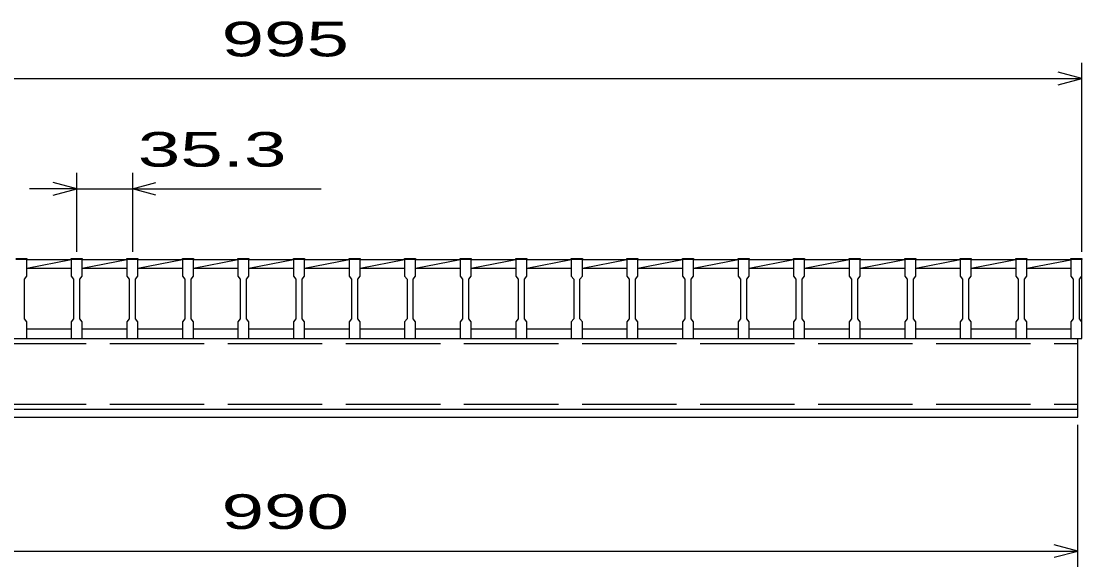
# Model space of a CAD drawing. Units: millimetres, scale not verified. Extents: x -1820 to 1731, y -1282 to 1054.
# Drawn here: x -1098 to -424, y -678 to -331 of the extents above; entities that cross this region are included whole.
import ezdxf
from ezdxf.enums import TextEntityAlignment as Align

# ---------------------------------------------------------------- set-up
doc = ezdxf.new("R2010")
doc.units = ezdxf.units.MM
doc.header["$LTSCALE"] = 10
doc.linetypes.add('DASHED', pattern=[7.5, 6, -1.5])
doc.layers.add('16', color=3, linetype='Continuous', lineweight=25)
doc.layers.add('22', color=4, linetype='Continuous', lineweight=25)
doc.styles.add('ベクトル', font='')
doc.styles.get('ベクトル').set_extended_font_data('ベクトル')

msp = doc.modelspace()

# ---------------------------------------------------------------- linework, layer by layer
at = {"layer": '16'}
for p, q in [((-1101.3, -481.8), (-1094.3, -481.8)), ((-1094.3, -482.5), (-1101.3, -482.5)), ((-1094.3, -481.8), (-1094.3, -482.5)), ((-1094.3, -493), (-1094.3, -482.5)), ((-1094.3, -482.5), (-1066, -482.5)), ((-1094.3, -488), (-1066, -482.5)), ((-1066, -482.5), (-1066, -481.8)), ((-1066, -481.8), (-1059, -481.8)), ((-1066, -482.5), (-1066, -493)), ((-1059, -482.5), (-1066, -482.5)), ((-1059, -481.8), (-1059, -482.5)), ((-1059, -493), (-1059, -482.5)), ((-1059, -482.5), (-1030.7, -482.5)), ((-1059, -488), (-1030.7, -482.5)), ((-1030.7, -482.5), (-1030.7, -481.8)), ((-1030.7, -481.8), (-1023.7, -481.8)), ((-1030.7, -482.5), (-1030.7, -493)), ((-1023.7, -482.5), (-1030.7, -482.5)), ((-1023.7, -481.8), (-1023.7, -482.5)), ((-1023.7, -493), (-1023.7, -482.5)), ((-1023.7, -482.5), (-995.4, -482.5)), ((-1023.7, -488), (-995.4, -482.5)), ((-995.4, -482.5), (-995.4, -481.8)), ((-995.4, -481.8), (-988.4, -481.8)), ((-995.4, -482.5), (-995.4, -493)), ((-988.4, -482.5), (-995.4, -482.5)), ((-988.4, -481.8), (-988.4, -482.5)), ((-988.4, -493), (-988.4, -482.5)), ((-988.4, -482.5), (-960.1, -482.5)), ((-988.4, -488), (-960.1, -482.5)), ((-960.1, -482.5), (-960.1, -481.8)), ((-960.1, -481.8), (-953.1, -481.8)), ((-960.1, -482.5), (-960.1, -493)), ((-953.1, -482.5), (-960.1, -482.5)), ((-953.1, -481.8), (-953.1, -482.5)), ((-953.1, -493), (-953.1, -482.5)), ((-953.1, -482.5), (-924.8, -482.5)), ((-953.1, -488), (-924.8, -482.5)), ((-924.8, -482.5), (-924.8, -481.8)), ((-924.8, -481.8), (-917.8, -481.8)), ((-924.8, -482.5), (-924.8, -493)), ((-917.8, -482.5), (-924.8, -482.5)), ((-917.8, -481.8), (-917.8, -482.5)), ((-917.8, -493), (-917.8, -482.5)), ((-917.8, -482.5), (-889.5, -482.5)), ((-917.8, -488), (-889.5, -482.5)), ((-889.5, -482.5), (-889.5, -481.8)), ((-889.5, -481.8), (-882.5, -481.8)), ((-889.5, -482.5), (-889.5, -493)), ((-882.5, -482.5), (-889.5, -482.5)), ((-882.5, -481.8), (-882.5, -482.5)), ((-882.5, -493), (-882.5, -482.5)), ((-882.5, -482.5), (-854.2, -482.5)), ((-882.5, -488), (-854.2, -482.5)), ((-854.2, -482.5), (-854.2, -481.8)), ((-854.2, -481.8), (-847.2, -481.8)), ((-854.2, -482.5), (-854.2, -493)), ((-847.2, -482.5), (-854.2, -482.5)), ((-847.2, -481.8), (-847.2, -482.5)), ((-847.2, -493), (-847.2, -482.5)), ((-847.2, -482.5), (-818.9, -482.5)), ((-847.2, -488), (-818.9, -482.5)), ((-818.9, -482.5), (-818.9, -481.8)), ((-818.9, -481.8), (-811.9, -481.8)), ((-818.9, -482.5), (-818.9, -493)), ((-811.9, -482.5), (-818.9, -482.5)), ((-811.9, -481.8), (-811.9, -482.5)), ((-811.9, -493), (-811.9, -482.5)), ((-811.9, -482.5), (-783.6, -482.5)), ((-811.9, -488), (-783.6, -482.5)), ((-783.6, -482.5), (-783.6, -481.8)), ((-783.6, -481.8), (-776.6, -481.8)), ((-783.6, -482.5), (-783.6, -493)), ((-776.6, -482.5), (-783.6, -482.5)), ((-776.6, -481.8), (-776.6, -482.5)), ((-776.6, -493), (-776.6, -482.5)), ((-776.6, -482.5), (-748.3, -482.5)), ((-776.6, -488), (-748.3, -482.5)), ((-748.3, -482.5), (-748.3, -481.8)), ((-748.3, -481.8), (-741.3, -481.8)), ((-748.3, -482.5), (-748.3, -493)), ((-741.3, -482.5), (-748.3, -482.5)), ((-741.3, -481.8), (-741.3, -482.5)), ((-741.3, -493), (-741.3, -482.5)), ((-741.3, -482.5), (-713, -482.5)), ((-741.3, -488), (-713, -482.5)), ((-713, -482.5), (-713, -481.8)), ((-713, -481.8), (-706, -481.8)), ((-713, -482.5), (-713, -493)), ((-706, -482.5), (-713, -482.5)), ((-706, -481.8), (-706, -482.5)), ((-706, -493), (-706, -482.5)), ((-706, -482.5), (-677.7, -482.5)), ((-706, -488), (-677.7, -482.5)), ((-677.7, -482.5), (-677.7, -481.8)), ((-677.7, -481.8), (-670.7, -481.8)), ((-677.7, -482.5), (-677.7, -493)), ((-670.7, -482.5), (-677.7, -482.5)), ((-670.7, -481.8), (-670.7, -482.5)), ((-670.7, -493), (-670.7, -482.5)), ((-670.7, -482.5), (-642.4, -482.5)), ((-670.7, -488), (-642.4, -482.5)), ((-642.4, -482.5), (-642.4, -481.8)), ((-642.4, -481.8), (-635.4, -481.8)), ((-642.4, -482.5), (-642.4, -493)), ((-635.4, -482.5), (-642.4, -482.5)), ((-635.4, -481.8), (-635.4, -482.5)), ((-635.4, -493), (-635.4, -482.5)), ((-635.4, -482.5), (-607.1, -482.5)), ((-635.4, -488), (-607.1, -482.5)), ((-607.1, -482.5), (-607.1, -481.8)), ((-607.1, -481.8), (-600.1, -481.8)), ((-607.1, -482.5), (-607.1, -493)), ((-600.1, -482.5), (-607.1, -482.5)), ((-600.1, -481.8), (-600.1, -482.5)), ((-600.1, -493), (-600.1, -482.5)), ((-600.1, -482.5), (-571.8, -482.5)), ((-600.1, -488), (-571.8, -482.5)), ((-571.8, -482.5), (-571.8, -481.8)), ((-571.8, -481.8), (-564.8, -481.8)), ((-571.8, -482.5), (-571.8, -493)), ((-564.8, -482.5), (-571.8, -482.5)), ((-564.8, -481.8), (-564.8, -482.5)), ((-564.8, -493), (-564.8, -482.5)), ((-564.8, -482.5), (-536.5, -482.5)), ((-564.8, -488), (-536.5, -482.5)), ((-536.5, -482.5), (-536.5, -481.8)), ((-536.5, -481.8), (-529.5, -481.8)), ((-536.5, -482.5), (-536.5, -493)), ((-529.5, -482.5), (-536.5, -482.5)), ((-529.5, -481.8), (-529.5, -482.5)), ((-529.5, -493), (-529.5, -482.5)), ((-529.5, -482.5), (-501.2, -482.5)), ((-529.5, -488), (-501.2, -482.5)), ((-501.2, -482.5), (-501.2, -481.8)), ((-501.2, -481.8), (-494.2, -481.8)), ((-501.2, -482.5), (-501.2, -493)), ((-494.2, -482.5), (-501.2, -482.5)), ((-494.2, -481.8), (-494.2, -482.5)), ((-494.2, -493), (-494.2, -482.5)), ((-494.2, -482.5), (-465.9, -482.5)), ((-494.2, -488), (-465.9, -482.5)), ((-465.9, -482.5), (-465.9, -481.8)), ((-465.9, -481.8), (-458.9, -481.8)), ((-465.9, -482.5), (-465.9, -493)), ((-458.9, -482.5), (-465.9, -482.5)), ((-458.9, -481.8), (-458.9, -482.5)), ((-458.9, -493), (-458.9, -482.5)), ((-458.9, -482.5), (-431, -482.5)), ((-458.9, -488), (-431, -482.58)), ((-431, -482.5), (-431, -481.8)), ((-431, -481.8), (-424, -481.8)), ((-431, -482.5), (-431, -493)), ((-424, -482.5), (-431, -482.5)), ((-424, -481.8), (-424, -482.5)), ((-424, -493), (-424, -482.5)), ((-424, -526.5), (-424, -482.5)), ((-1094.3, -488), (-1066, -488)), ((-1059, -488), (-1030.7, -488)), ((-1023.7, -488), (-995.4, -488)), ((-988.4, -488), (-960.1, -488)), ((-953.1, -488), (-924.8, -488)), ((-917.8, -488), (-889.5, -488)), ((-882.5, -488), (-854.2, -488)), ((-847.2, -488), (-818.9, -488)), ((-811.9, -488), (-783.6, -488)), ((-776.6, -488), (-748.3, -488)), ((-741.3, -488), (-713, -488)), ((-706, -488), (-677.7, -488)), ((-670.7, -488), (-642.4, -488)), ((-635.4, -488), (-607.1, -488)), ((-600.1, -488), (-571.8, -488)), ((-564.8, -488), (-536.5, -488)), ((-529.5, -488), (-501.2, -488)), ((-494.2, -488), (-465.9, -488)), ((-458.9, -488), (-431, -488)), ((-1095.8, -495), (-1094.3, -493)), ((-1095.8, -520), (-1095.8, -495)), ((-1066, -493), (-1064.5, -495)), ((-1064.5, -495), (-1064.5, -520)), ((-1060.5, -495), (-1059, -493)), ((-1060.5, -520), (-1060.5, -495)), ((-1030.7, -493), (-1029.2, -495)), ((-1029.2, -495), (-1029.2, -520)), ((-1025.2, -495), (-1023.7, -493)), ((-1025.2, -520), (-1025.2, -495)), ((-995.4, -493), (-993.9, -495)), ((-993.9, -495), (-993.9, -520)), ((-989.9, -495), (-988.4, -493)), ((-989.9, -520), (-989.9, -495)), ((-960.1, -493), (-958.6, -495)), ((-958.6, -495), (-958.6, -520)), ((-954.6, -495), (-953.1, -493)), ((-954.6, -520), (-954.6, -495)), ((-924.8, -493), (-923.3, -495)), ((-923.3, -495), (-923.3, -520)), ((-919.3, -495), (-917.8, -493)), ((-919.3, -520), (-919.3, -495)), ((-889.5, -493), (-888, -495)), ((-888, -495), (-888, -520)), ((-884, -495), (-882.5, -493)), ((-884, -520), (-884, -495)), ((-854.2, -493), (-852.7, -495)), ((-852.7, -495), (-852.7, -520)), ((-848.7, -495), (-847.2, -493)), ((-848.7, -520), (-848.7, -495)), ((-818.9, -493), (-817.4, -495)), ((-817.4, -495), (-817.4, -520)), ((-813.4, -495), (-811.9, -493)), ((-813.4, -520), (-813.4, -495)), ((-783.6, -493), (-782.1, -495)), ((-782.1, -495), (-782.1, -520)), ((-778.1, -495), (-776.6, -493)), ((-778.1, -520), (-778.1, -495)), ((-748.3, -493), (-746.8, -495)), ((-746.8, -495), (-746.8, -520)), ((-742.8, -495), (-741.3, -493)), ((-742.8, -520), (-742.8, -495)), ((-713, -493), (-711.5, -495)), ((-711.5, -495), (-711.5, -520)), ((-707.5, -495), (-706, -493)), ((-707.5, -520), (-707.5, -495)), ((-677.7, -493), (-676.2, -495)), ((-676.2, -495), (-676.2, -520)), ((-672.2, -495), (-670.7, -493)), ((-672.2, -520), (-672.2, -495)), ((-642.4, -493), (-640.9, -495)), ((-640.9, -495), (-640.9, -520)), ((-636.9, -495), (-635.4, -493)), ((-636.9, -520), (-636.9, -495)), ((-607.1, -493), (-605.6, -495)), ((-605.6, -495), (-605.6, -520)), ((-601.6, -495), (-600.1, -493)), ((-601.6, -520), (-601.6, -495)), ((-571.8, -493), (-570.3, -495)), ((-570.3, -495), (-570.3, -520)), ((-566.3, -495), (-564.8, -493)), ((-566.3, -520), (-566.3, -495)), ((-536.5, -493), (-535, -495)), ((-535, -495), (-535, -520)), ((-531, -495), (-529.5, -493)), ((-531, -520), (-531, -495)), ((-501.2, -493), (-499.7, -495)), ((-499.7, -495), (-499.7, -520)), ((-495.7, -495), (-494.2, -493)), ((-495.7, -520), (-495.7, -495)), ((-465.9, -493), (-464.4, -495)), ((-464.4, -495), (-464.4, -520)), ((-460.4, -495), (-458.9, -493)), ((-460.4, -520), (-460.4, -495)), ((-431, -493), (-429.5, -495)), ((-429.5, -495), (-429.5, -520)), ((-425.5, -495), (-424, -493)), ((-425.5, -520), (-425.5, -495)), ((-1094.3, -522), (-1095.8, -520)), ((-1094.3, -532.5), (-1094.3, -522)), ((-1064.5, -520), (-1066, -522)), ((-1066, -522), (-1066, -532.5)), ((-1059, -522), (-1060.5, -520)), ((-1059, -532.5), (-1059, -522)), ((-1029.2, -520), (-1030.7, -522)), ((-1030.7, -522), (-1030.7, -532.5)), ((-1023.7, -522), (-1025.2, -520)), ((-1023.7, -532.5), (-1023.7, -522)), ((-993.9, -520), (-995.4, -522)), ((-995.4, -522), (-995.4, -532.5)), ((-988.4, -522), (-989.9, -520)), ((-988.4, -532.5), (-988.4, -522)), ((-958.6, -520), (-960.1, -522)), ((-960.1, -522), (-960.1, -532.5)), ((-953.1, -522), (-954.6, -520)), ((-953.1, -532.5), (-953.1, -522)), ((-923.3, -520), (-924.8, -522)), ((-924.8, -522), (-924.8, -532.5)), ((-917.8, -522), (-919.3, -520)), ((-917.8, -532.5), (-917.8, -522)), ((-888, -520), (-889.5, -522)), ((-889.5, -522), (-889.5, -532.5)), ((-882.5, -522), (-884, -520)), ((-882.5, -532.5), (-882.5, -522)), ((-852.7, -520), (-854.2, -522)), ((-854.2, -522), (-854.2, -532.5)), ((-847.2, -522), (-848.7, -520)), ((-847.2, -532.5), (-847.2, -522)), ((-817.4, -520), (-818.9, -522)), ((-818.9, -522), (-818.9, -532.5)), ((-811.9, -522), (-813.4, -520)), ((-811.9, -532.5), (-811.9, -522)), ((-782.1, -520), (-783.6, -522)), ((-783.6, -522), (-783.6, -532.5)), ((-776.6, -522), (-778.1, -520)), ((-776.6, -532.5), (-776.6, -522)), ((-746.8, -520), (-748.3, -522)), ((-748.3, -522), (-748.3, -532.5)), ((-741.3, -522), (-742.8, -520)), ((-741.3, -532.5), (-741.3, -522)), ((-711.5, -520), (-713, -522)), ((-713, -522), (-713, -532.5)), ((-706, -522), (-707.5, -520)), ((-706, -532.5), (-706, -522)), ((-676.2, -520), (-677.7, -522)), ((-677.7, -522), (-677.7, -532.5)), ((-670.7, -522), (-672.2, -520)), ((-670.7, -532.5), (-670.7, -522)), ((-640.9, -520), (-642.4, -522)), ((-642.4, -522), (-642.4, -532.5)), ((-635.4, -522), (-636.9, -520)), ((-635.4, -532.5), (-635.4, -522)), ((-605.6, -520), (-607.1, -522)), ((-607.1, -522), (-607.1, -532.5)), ((-600.1, -522), (-601.6, -520)), ((-600.1, -532.5), (-600.1, -522)), ((-570.3, -520), (-571.8, -522)), ((-571.8, -522), (-571.8, -532.5)), ((-564.8, -522), (-566.3, -520)), ((-564.8, -532.5), (-564.8, -522)), ((-535, -520), (-536.5, -522)), ((-536.5, -522), (-536.5, -532.5)), ((-529.5, -522), (-531, -520)), ((-529.5, -532.5), (-529.5, -522)), ((-499.7, -520), (-501.2, -522)), ((-501.2, -522), (-501.2, -532.5)), ((-494.2, -522), (-495.7, -520)), ((-494.2, -532.5), (-494.2, -522)), ((-464.4, -520), (-465.9, -522)), ((-465.9, -522), (-465.9, -532.5)), ((-458.9, -522), (-460.4, -520)), ((-458.9, -532.5), (-458.9, -522)), ((-429.5, -520), (-431, -522)), ((-431, -522), (-431, -532.5)), ((-424, -522), (-425.5, -520)), ((-424, -532.5), (-424, -522)), ((-1094.3, -526.5), (-1066, -526.5)), ((-1059, -526.5), (-1030.7, -526.5)), ((-1023.7, -526.5), (-995.4, -526.5)), ((-988.4, -526.5), (-960.1, -526.5)), ((-953.1, -526.5), (-924.8, -526.5)), ((-917.8, -526.5), (-889.5, -526.5)), ((-882.5, -526.5), (-854.2, -526.5)), ((-847.2, -526.5), (-818.9, -526.5)), ((-811.9, -526.5), (-783.6, -526.5)), ((-776.6, -526.5), (-748.3, -526.5)), ((-741.3, -526.5), (-713, -526.5)), ((-706, -526.5), (-677.7, -526.5)), ((-670.7, -526.5), (-642.4, -526.5)), ((-635.4, -526.5), (-607.1, -526.5)), ((-600.1, -526.5), (-571.8, -526.5)), ((-564.8, -526.5), (-536.5, -526.5)), ((-529.5, -526.5), (-501.2, -526.5)), ((-494.2, -526.5), (-465.9, -526.5)), ((-458.9, -526.5), (-431, -526.5)), ((-1416.5, -532.5), (-426.5, -532.5)), ((-1101.3, -532.5), (-1094.3, -532.5)), ((-1066, -532.5), (-1059, -532.5)), ((-1030.7, -532.5), (-1023.7, -532.5)), ((-995.4, -532.5), (-988.4, -532.5)), ((-960.1, -532.5), (-953.1, -532.5)), ((-924.8, -532.5), (-917.8, -532.5)), ((-889.5, -532.5), (-882.5, -532.5)), ((-854.2, -532.5), (-847.2, -532.5)), ((-818.9, -532.5), (-811.9, -532.5)), ((-783.6, -532.5), (-776.6, -532.5)), ((-748.3, -532.5), (-741.3, -532.5)), ((-713, -532.5), (-706, -532.5)), ((-677.7, -532.5), (-670.7, -532.5)), ((-642.4, -532.5), (-635.4, -532.5)), ((-607.1, -532.5), (-600.1, -532.5)), ((-571.8, -532.5), (-564.8, -532.5)), ((-536.5, -532.5), (-529.5, -532.5)), ((-501.2, -532.5), (-494.2, -532.5)), ((-465.9, -532.5), (-458.9, -532.5)), ((-431, -532.5), (-424, -532.5)), ((-426.5, -577.5), (-426.5, -532.5)), ((-1416.5, -577.5), (-426.5, -577.5)), ((-1416.5, -577.5), (-426.5, -577.5)), ((-426.5, -582.5), (-426.5, -577.5)), ((-1416.5, -582.5), (-426.5, -582.5))]:
    msp.add_line(p, q, dxfattribs=at)
at = {"layer": '16', "linetype": 'DASHED'}
for p, q in [((-1416.5, -535.7), (-426.5, -535.7)), ((-1416.5, -574.3), (-426.5, -574.3))]:
    msp.add_line(p, q, dxfattribs=at)
at = {"layer": '22'}
for p, q in [((-424, -367.5), (-439, -363.5)), ((-424, -477.5), (-424, -357.5)), ((-1419, -367.5), (-424, -367.5)), ((-439, -371.5), (-424, -367.5)), ((-1062.5, -477.5), (-1062.5, -427.5)), ((-1027.2, -427.5), (-1027.2, -477.5)), ((-1062.5, -437.5), (-1092.5, -437.5)), ((-1062.5, -437.5), (-1077.5, -433.5)), ((-1077.5, -441.5), (-1062.5, -437.5)), ((-1062.5, -437.5), (-1027.2, -437.5)), ((-1027.2, -437.5), (-1012.2, -433.5)), ((-1012.2, -441.5), (-1027.2, -437.5)), ((-1027.2, -437.5), (-907.2, -437.5)), ((-426.5, -677.5), (-426.5, -587.5)), ((-426.5, -667.5), (-441.5, -663.5)), ((-1416.5, -667.5), (-426.5, -667.5)), ((-441.5, -671.5), (-426.5, -667.5))]:
    msp.add_line(p, q, dxfattribs=at)

# ---------------------------------------------------------------- texts
at = {"layer": '22', "color": 2, "style": 'ベクトル', "width": 1.65}
for s, p in [(' 995 ', (-984, -342.5)), (' 35.3 ', (-1037.2, -412.5)), (' 990 ', (-984, -642.5))]:
    msp.add_text(s, height=21.99, dxfattribs=at).set_placement(p, align=Align.MIDDLE_LEFT)

doc.saveas('drawing.dxf')
